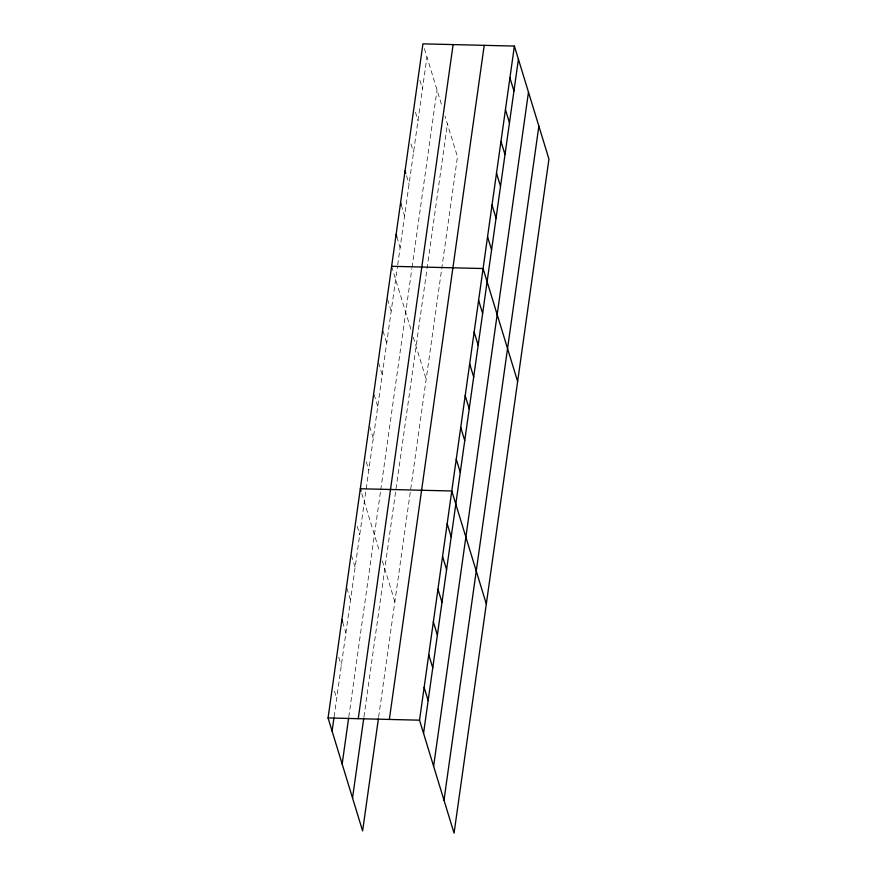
<?xml version="1.0" encoding="UTF-8"?>
<svg xmlns="http://www.w3.org/2000/svg" width="877" height="877" viewBox="0 0 877 877"><rect width="100%" height="100%" fill="white"/><g stroke="black" fill="none" stroke-linecap="round" stroke-linejoin="round"><path stroke-width="0.66" stroke-dasharray="4.38 3.29" d="M334.115 716.684L397.511 266.202M397.698 264.876L426.956 56.994M348.794 716.882L380.563 491.142M380.75 489.815L411.872 268.691M412.058 267.364L437.02 89.936M363.966 716.772L447.402 123.876M378.645 716.98L457.476 156.819L445.012 116.049M424.391 48.63L442.216 106.906M419.919 80.41L422.484 88.774M415.457 112.19L418.011 120.555M410.984 143.971L413.538 152.324M406.511 175.74L409.066 184.104M401.304 205.13L404.593 215.885M396.832 236.911L400.12 247.665M391.624 266.301L410.907 329.357M413.297 337.196L426.167 379.27M387.524 299.276L391.175 311.225M383.052 331.057L386.702 343.006M378.579 362.837L382.229 374.786M374.106 394.617L377.757 406.555M369.634 426.397L373.284 438.336M366.257 461.751L368.811 470.116M361.784 493.532L379.598 551.808M382.394 560.951L394.858 601.732M357.18 526.277L359.734 534.641M351.469 555.437L355.119 567.386M346.864 588.182L350.515 600.12M342.622 622.111L345.911 632.865M338.741 657.246L341.296 665.61M334.499 691.186L336.691 698.344"/><path stroke-width="1.32" d="M378.458 718.285L362.607 830.925L328.064 717.945L422.933 43.85L514.393 46.075L548.936 159.055L454.067 833.15L419.524 720.181L514.393 46.075M332.087 731.089L333.929 718M342.162 764.031L348.607 718.197M358.244 718.691L453.113 44.584M352.532 797.971L363.78 718.088M389.344 719.447L484.214 45.341M423.547 733.325L518.417 59.219M433.611 766.268L528.48 92.162M443.992 800.208L538.862 126.102M391.624 266.301L483.084 268.537L517.627 381.506M328.064 717.945L419.524 720.181M509.921 77.856L513.944 91M505.448 109.636L509.471 122.78M500.975 141.416L504.999 154.56M496.503 173.197L500.526 186.341M492.03 204.977L496.053 218.121M487.557 236.757L491.58 249.89M478.612 300.307L482.635 313.451M474.139 332.087L478.162 345.231M469.666 363.867L473.69 377.011M405.042 170.971L405.777 173.35M465.194 395.648L469.217 408.792M400.57 202.74L401.304 205.13M460.721 427.428L464.744 440.572M396.097 234.521L396.832 236.911M456.248 459.208L460.272 472.352M486.318 603.957L451.787 490.988L360.326 488.752L361.05 491.142M447.171 523.722L451.195 536.867M442.567 556.467L446.579 569.611M437.963 589.212L441.975 602.356M433.348 621.957L437.371 635.091M428.743 654.691L432.756 667.836M424.139 687.436L428.151 700.58M341.887 619.721L342.622 622.111"/></g></svg>
